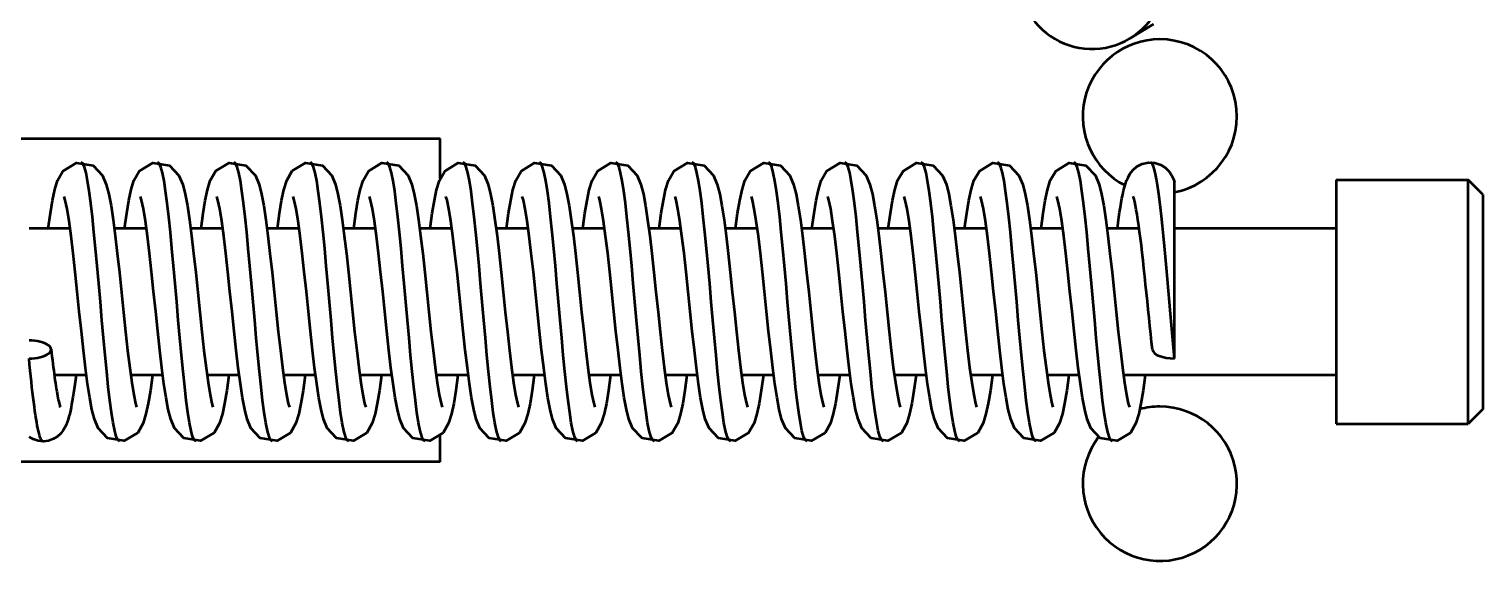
# Model space of a CAD drawing. Header units: millimetres. Extents: x 4915 to 15267, y 4787 to 10268.
# Drawn here: x 6015.1 to 6113.9, y 6679 to 6715.1 of the extents above; entities that cross this region are included whole.
import ezdxf

# ---------------------------------------------------------------- set-up
doc = ezdxf.new("R2010")
doc.units = ezdxf.units.MM
doc.layers.add('外形線', color=7, linetype='Continuous', lineweight=50)

msp = doc.modelspace()

# ---------------------------------------------------------------- linework, layer by layer
at = {"layer": '外形線'}
for p, q in [((6091.532, 6715.449), (6089.933, 6714.483)), ((6006.149, 6707.686), (6043.069, 6707.686)), ((6043.069, 6704.975), (6043.069, 6707.686)), ((6103.937, 6704.874), (6103.937, 6688.31)), ((6103.937, 6704.874), (6112.917, 6704.874)), ((6112.917, 6688.31), (6112.917, 6704.874)), ((6113.915, 6703.876), (6112.917, 6704.874)), ((6113.915, 6703.876), (6113.915, 6689.308)), ((6017.914, 6701.581), (6015.13, 6701.581)), ((6023.103, 6701.581), (6020.918, 6701.581)), ((6028.292, 6701.581), (6026.107, 6701.581)), ((6033.48, 6701.581), (6031.295, 6701.581)), ((6038.669, 6701.581), (6036.484, 6701.581)), ((6043.858, 6701.581), (6041.673, 6701.581)), ((6049.046, 6701.581), (6046.861, 6701.581)), ((6054.235, 6701.581), (6052.05, 6701.581)), ((6059.424, 6701.581), (6057.239, 6701.581)), ((6064.613, 6701.581), (6062.428, 6701.581)), ((6069.801, 6701.581), (6067.616, 6701.581)), ((6074.99, 6701.581), (6072.805, 6701.581)), ((6080.179, 6701.581), (6077.994, 6701.581)), ((6085.368, 6701.581), (6083.183, 6701.581)), ((6090.556, 6701.581), (6088.371, 6701.581)), ((6103.937, 6701.581), (6092.961, 6701.581)), ((6019.03, 6691.603), (6016.845, 6691.603)), ((6024.218, 6691.603), (6022.033, 6691.603)), ((6029.407, 6691.603), (6027.222, 6691.603)), ((6034.596, 6691.603), (6032.411, 6691.603)), ((6039.785, 6691.603), (6037.6, 6691.603)), ((6044.973, 6691.603), (6042.788, 6691.603)), ((6050.162, 6691.603), (6047.977, 6691.603)), ((6055.351, 6691.603), (6053.166, 6691.603)), ((6060.54, 6691.603), (6058.355, 6691.603)), ((6065.728, 6691.603), (6063.543, 6691.603)), ((6070.917, 6691.603), (6068.732, 6691.603)), ((6076.106, 6691.603), (6073.921, 6691.603)), ((6081.294, 6691.603), (6079.109, 6691.603)), ((6086.483, 6691.603), (6084.298, 6691.603)), ((6103.937, 6691.603), (6089.487, 6691.603)), ((6113.915, 6689.308), (6112.917, 6688.31)), ((6103.937, 6688.31), (6112.917, 6688.31)), ((6043.069, 6685.733), (6043.069, 6687.505)), ((6043.069, 6685.733), (6006.149, 6685.733))]:
    msp.add_line(p, q, dxfattribs=at).dxf.unprotected_set("ltscale", 0)
for points in [[(6016.435, 6701.581), (6016.578, 6702.608), (6016.722, 6703.484), (6016.877, 6704.212), (6017.065, 6704.833), (6017.434, 6705.477), (6018.345, 6706.036), (6019.488, 6705.846), (6020.126, 6705.175), (6020.379, 6704.565), (6020.546, 6703.907), (6020.697, 6703.106), (6020.84, 6702.16), (6020.982, 6701.074), (6021.123, 6699.866), (6021.264, 6698.577), (6021.404, 6697.233), (6021.545, 6695.879), (6021.685, 6694.546), (6021.825, 6693.282), (6021.965, 6692.12), (6022.104, 6691.105), (6022.24, 6690.274), (6022.364, 6689.684), (6022.437, 6689.437)], [(6021.271, 6687.115), (6021.163, 6687.197), (6021.055, 6687.437), (6020.947, 6687.835), (6020.839, 6688.384), (6020.73, 6689.074), (6020.622, 6689.891), (6020.514, 6690.822), (6020.406, 6691.853), (6020.298, 6692.966), (6020.19, 6694.14), (6020.082, 6695.355), (6019.974, 6696.592), (6019.866, 6697.829), (6019.758, 6699.045), (6019.649, 6700.22), (6019.541, 6701.331), (6019.433, 6702.361), (6019.325, 6703.293), (6019.217, 6704.112), (6019.109, 6704.801), (6019.001, 6705.348), (6018.893, 6705.746), (6018.785, 6705.989), (6018.677, 6706.071)], [(6021.624, 6701.581), (6021.766, 6702.605), (6021.912, 6703.485), (6022.066, 6704.213), (6022.253, 6704.831), (6022.621, 6705.475), (6023.531, 6706.035), (6024.675, 6705.847), (6025.314, 6705.176), (6025.567, 6704.566), (6025.735, 6703.908), (6025.886, 6703.107), (6026.029, 6702.163), (6026.17, 6701.076), (6026.312, 6699.868), (6026.452, 6698.579), (6026.593, 6697.234), (6026.733, 6695.88), (6026.874, 6694.547), (6027.014, 6693.283), (6027.154, 6692.12), (6027.293, 6691.105), (6027.428, 6690.274), (6027.552, 6689.684), (6027.626, 6689.437)], [(6026.46, 6687.113), (6026.352, 6687.196), (6026.243, 6687.439), (6026.135, 6687.836), (6026.027, 6688.383), (6025.919, 6689.073), (6025.811, 6689.891), (6025.703, 6690.823), (6025.595, 6691.853), (6025.487, 6692.965), (6025.379, 6694.139), (6025.271, 6695.355), (6025.162, 6696.593), (6025.054, 6697.829), (6024.946, 6699.045), (6024.838, 6700.219), (6024.73, 6701.331), (6024.622, 6702.363), (6024.514, 6703.293), (6024.406, 6704.11), (6024.298, 6704.8), (6024.19, 6705.35), (6024.082, 6705.747), (6023.973, 6705.988), (6023.865, 6706.069)], [(6026.813, 6701.581), (6026.955, 6702.605), (6027.1, 6703.485), (6027.248, 6704.207), (6027.44, 6704.829), (6027.813, 6705.479), (6028.724, 6706.037), (6029.868, 6705.845), (6030.504, 6705.173), (6030.757, 6704.563), (6030.924, 6703.907), (6031.073, 6703.114), (6031.216, 6702.171), (6031.358, 6701.081), (6031.499, 6699.878), (6031.64, 6698.587), (6031.78, 6697.245), (6031.921, 6695.888), (6032.061, 6694.557), (6032.202, 6693.29), (6032.342, 6692.13), (6032.481, 6691.111), (6032.616, 6690.279), (6032.741, 6689.684), (6032.814, 6689.437)], [(6031.648, 6687.115), (6031.54, 6687.195), (6031.432, 6687.437), (6031.324, 6687.837), (6031.216, 6688.385), (6031.108, 6689.073), (6031, 6689.89), (6030.892, 6690.823), (6030.784, 6691.854), (6030.676, 6692.965), (6030.567, 6694.139), (6030.459, 6695.355), (6030.351, 6696.592), (6030.243, 6697.83), (6030.135, 6699.045), (6030.027, 6700.219), (6029.919, 6701.33), (6029.811, 6702.362), (6029.703, 6703.295), (6029.595, 6704.111), (6029.486, 6704.799), (6029.378, 6705.348), (6029.27, 6705.748), (6029.162, 6705.99), (6029.054, 6706.069)], [(6032.001, 6701.581), (6032.144, 6702.606), (6032.289, 6703.485), (6032.439, 6704.208), (6032.633, 6704.831), (6033.001, 6705.478), (6033.914, 6706.037), (6035.057, 6705.845), (6035.693, 6705.173), (6035.946, 6704.563), (6036.112, 6703.907), (6036.262, 6703.114), (6036.405, 6702.169), (6036.547, 6701.079), (6036.688, 6699.877), (6036.829, 6698.584), (6036.969, 6697.244), (6037.11, 6695.886), (6037.25, 6694.556), (6037.391, 6693.288), (6037.531, 6692.128), (6037.67, 6691.109), (6037.805, 6690.278), (6037.93, 6689.684), (6038.003, 6689.437)], [(6036.837, 6687.116), (6036.729, 6687.197), (6036.621, 6687.437), (6036.513, 6687.835), (6036.405, 6688.385), (6036.297, 6689.074), (6036.189, 6689.891), (6036.08, 6690.822), (6035.972, 6691.853), (6035.864, 6692.966), (6035.756, 6694.14), (6035.648, 6695.355), (6035.54, 6696.592), (6035.432, 6697.829), (6035.324, 6699.045), (6035.216, 6700.22), (6035.108, 6701.331), (6034.999, 6702.361), (6034.891, 6703.293), (6034.783, 6704.112), (6034.675, 6704.801), (6034.567, 6705.348), (6034.459, 6705.746), (6034.351, 6705.989), (6034.243, 6706.071)], [(6037.19, 6701.581), (6037.332, 6702.607), (6037.478, 6703.485), (6037.629, 6704.209), (6037.822, 6704.832), (6038.189, 6705.477), (6039.104, 6706.037), (6040.247, 6705.844), (6040.882, 6705.172), (6041.135, 6704.563), (6041.301, 6703.907), (6041.45, 6703.113), (6041.594, 6702.169), (6041.736, 6701.079), (6041.877, 6699.876), (6042.018, 6698.584), (6042.158, 6697.243), (6042.299, 6695.885), (6042.439, 6694.556), (6042.58, 6693.288), (6042.719, 6692.128), (6042.858, 6691.109), (6042.994, 6690.278), (6043.119, 6689.684), (6043.192, 6689.437)], [(6042.026, 6687.113), (6041.918, 6687.196), (6041.81, 6687.439), (6041.702, 6687.836), (6041.593, 6688.383), (6041.485, 6689.073), (6041.377, 6689.891), (6041.269, 6690.823), (6041.161, 6691.853), (6041.053, 6692.965), (6040.945, 6694.139), (6040.837, 6695.356), (6040.729, 6696.592), (6040.621, 6697.829), (6040.512, 6699.045), (6040.404, 6700.219), (6040.296, 6701.332), (6040.188, 6702.362), (6040.08, 6703.293), (6039.972, 6704.11), (6039.864, 6704.8), (6039.756, 6705.35), (6039.648, 6705.747), (6039.54, 6705.987), (6039.431, 6706.07)], [(6042.379, 6701.581), (6042.521, 6702.607), (6042.667, 6703.485), (6042.817, 6704.209), (6043.011, 6704.832), (6043.378, 6705.477), (6044.292, 6706.037), (6045.435, 6705.845), (6046.071, 6705.173), (6046.324, 6704.563), (6046.49, 6703.907), (6046.639, 6703.114), (6046.783, 6702.169), (6046.925, 6701.079), (6047.066, 6699.876), (6047.206, 6698.584), (6047.347, 6697.243), (6047.487, 6695.885), (6047.628, 6694.556), (6047.768, 6693.288), (6047.908, 6692.128), (6048.047, 6691.109), (6048.183, 6690.278), (6048.307, 6689.684), (6048.38, 6689.437)], [(6047.215, 6687.115), (6047.106, 6687.194), (6046.998, 6687.437), (6046.89, 6687.837), (6046.782, 6688.385), (6046.674, 6689.072), (6046.566, 6689.89), (6046.458, 6690.823), (6046.35, 6691.854), (6046.242, 6692.965), (6046.134, 6694.139), (6046.026, 6695.355), (6045.917, 6696.592), (6045.809, 6697.83), (6045.701, 6699.045), (6045.593, 6700.219), (6045.485, 6701.33), (6045.377, 6702.362), (6045.269, 6703.295), (6045.161, 6704.111), (6045.053, 6704.799), (6044.945, 6705.348), (6044.836, 6705.748), (6044.728, 6705.989), (6044.62, 6706.069)], [(6047.568, 6701.581), (6047.71, 6702.607), (6047.855, 6703.485), (6048.006, 6704.209), (6048.2, 6704.832), (6048.567, 6705.477), (6049.481, 6706.037), (6050.624, 6705.845), (6051.26, 6705.173), (6051.512, 6704.563), (6051.679, 6703.907), (6051.828, 6703.113), (6051.971, 6702.169), (6052.114, 6701.079), (6052.254, 6699.876), (6052.395, 6698.584), (6052.535, 6697.243), (6052.676, 6695.885), (6052.816, 6694.556), (6052.957, 6693.288), (6053.097, 6692.128), (6053.236, 6691.109), (6053.372, 6690.278), (6053.496, 6689.684), (6053.569, 6689.437)], [(6052.403, 6687.116), (6052.295, 6687.196), (6052.187, 6687.437), (6052.079, 6687.835), (6051.971, 6688.385), (6051.863, 6689.074), (6051.755, 6689.89), (6051.647, 6690.822), (6051.539, 6691.853), (6051.43, 6692.966), (6051.322, 6694.139), (6051.214, 6695.355), (6051.106, 6696.592), (6050.998, 6697.829), (6050.89, 6699.045), (6050.782, 6700.22), (6050.674, 6701.331), (6050.566, 6702.361), (6050.458, 6703.294), (6050.349, 6704.112), (6050.241, 6704.8), (6050.133, 6705.347), (6050.025, 6705.746), (6049.917, 6705.989), (6049.809, 6706.071)], [(6052.756, 6701.581), (6052.899, 6702.607), (6053.044, 6703.485), (6053.195, 6704.209), (6053.388, 6704.832), (6053.756, 6705.477), (6054.669, 6706.037), (6055.813, 6705.845), (6056.449, 6705.173), (6056.701, 6704.563), (6056.867, 6703.907), (6057.017, 6703.113), (6057.16, 6702.169), (6057.302, 6701.079), (6057.443, 6699.876), (6057.584, 6698.584), (6057.724, 6697.243), (6057.865, 6695.885), (6058.005, 6694.556), (6058.146, 6693.288), (6058.285, 6692.128), (6058.424, 6691.109), (6058.56, 6690.278), (6058.685, 6689.684), (6058.758, 6689.437)], [(6057.592, 6687.114), (6057.484, 6687.196), (6057.376, 6687.439), (6057.268, 6687.836), (6057.16, 6688.383), (6057.052, 6689.073), (6056.943, 6689.891), (6056.835, 6690.823), (6056.727, 6691.853), (6056.619, 6692.965), (6056.511, 6694.139), (6056.403, 6695.356), (6056.295, 6696.592), (6056.187, 6697.829), (6056.079, 6699.045), (6055.971, 6700.219), (6055.862, 6701.332), (6055.754, 6702.362), (6055.646, 6703.293), (6055.538, 6704.111), (6055.43, 6704.801), (6055.322, 6705.349), (6055.214, 6705.746), (6055.106, 6705.988), (6054.998, 6706.07)], [(6057.945, 6701.581), (6058.087, 6702.607), (6058.233, 6703.485), (6058.384, 6704.209), (6058.577, 6704.832), (6058.944, 6705.477), (6059.858, 6706.037), (6061.001, 6705.845), (6061.637, 6705.173), (6061.89, 6704.563), (6062.056, 6703.907), (6062.205, 6703.113), (6062.349, 6702.169), (6062.491, 6701.079), (6062.632, 6699.876), (6062.773, 6698.584), (6062.913, 6697.243), (6063.054, 6695.885), (6063.194, 6694.556), (6063.334, 6693.288), (6063.474, 6692.128), (6063.613, 6691.109), (6063.749, 6690.278), (6063.874, 6689.684), (6063.947, 6689.437)], [(6062.781, 6687.114), (6062.673, 6687.194), (6062.565, 6687.438), (6062.456, 6687.837), (6062.348, 6688.385), (6062.24, 6689.072), (6062.132, 6689.89), (6062.024, 6690.823), (6061.916, 6691.854), (6061.808, 6692.965), (6061.7, 6694.139), (6061.592, 6695.355), (6061.484, 6696.592), (6061.375, 6697.83), (6061.267, 6699.045), (6061.159, 6700.218), (6061.051, 6701.331), (6060.943, 6702.362), (6060.835, 6703.295), (6060.727, 6704.111), (6060.619, 6704.799), (6060.511, 6705.348), (6060.403, 6705.748), (6060.295, 6705.989), (6060.186, 6706.069)], [(6063.134, 6701.581), (6063.276, 6702.607), (6063.421, 6703.485), (6063.573, 6704.209), (6063.766, 6704.832), (6064.133, 6705.477), (6065.047, 6706.037), (6066.19, 6705.845), (6066.826, 6705.173), (6067.079, 6704.563), (6067.245, 6703.907), (6067.394, 6703.113), (6067.538, 6702.169), (6067.68, 6701.079), (6067.821, 6699.876), (6067.961, 6698.584), (6068.102, 6697.243), (6068.242, 6695.885), (6068.383, 6694.556), (6068.523, 6693.288), (6068.663, 6692.128), (6068.802, 6691.109), (6068.938, 6690.278), (6069.062, 6689.684), (6069.135, 6689.437)], [(6067.969, 6687.116), (6067.861, 6687.196), (6067.753, 6687.436), (6067.645, 6687.836), (6067.537, 6688.385), (6067.429, 6689.074), (6067.321, 6689.89), (6067.213, 6690.822), (6067.105, 6691.854), (6066.997, 6692.966), (6066.889, 6694.139), (6066.78, 6695.355), (6066.672, 6696.592), (6066.564, 6697.829), (6066.456, 6699.046), (6066.348, 6700.219), (6066.24, 6701.33), (6066.132, 6702.361), (6066.024, 6703.294), (6065.916, 6704.112), (6065.808, 6704.8), (6065.699, 6705.347), (6065.591, 6705.746), (6065.483, 6705.99), (6065.375, 6706.07)], [(6068.323, 6701.581), (6068.465, 6702.607), (6068.61, 6703.485), (6068.761, 6704.209), (6068.954, 6704.832), (6069.322, 6705.477), (6070.236, 6706.037), (6071.379, 6705.845), (6072.015, 6705.173), (6072.267, 6704.563), (6072.434, 6703.907), (6072.583, 6703.113), (6072.726, 6702.169), (6072.868, 6701.079), (6073.009, 6699.876), (6073.15, 6698.584), (6073.29, 6697.243), (6073.431, 6695.885), (6073.571, 6694.556), (6073.712, 6693.288), (6073.852, 6692.128), (6073.991, 6691.109), (6074.127, 6690.278), (6074.251, 6689.684), (6074.324, 6689.437)], [(6073.158, 6687.114), (6073.05, 6687.197), (6072.942, 6687.438), (6072.834, 6687.835), (6072.726, 6688.383), (6072.618, 6689.074), (6072.51, 6689.891), (6072.402, 6690.823), (6072.293, 6691.853), (6072.185, 6692.965), (6072.077, 6694.14), (6071.969, 6695.355), (6071.861, 6696.592), (6071.753, 6697.829), (6071.645, 6699.045), (6071.537, 6700.219), (6071.429, 6701.332), (6071.321, 6702.362), (6071.212, 6703.293), (6071.104, 6704.111), (6070.996, 6704.801), (6070.888, 6705.349), (6070.78, 6705.746), (6070.672, 6705.988), (6070.564, 6706.07)], [(6073.511, 6701.581), (6073.654, 6702.607), (6073.799, 6703.485), (6073.95, 6704.209), (6074.143, 6704.832), (6074.511, 6705.477), (6075.424, 6706.037), (6076.568, 6705.845), (6077.203, 6705.173), (6077.456, 6704.563), (6077.622, 6703.907), (6077.772, 6703.113), (6077.915, 6702.169), (6078.057, 6701.079), (6078.198, 6699.876), (6078.339, 6698.584), (6078.479, 6697.243), (6078.62, 6695.885), (6078.76, 6694.556), (6078.901, 6693.288), (6079.04, 6692.128), (6079.179, 6691.109), (6079.315, 6690.278), (6079.44, 6689.684), (6079.513, 6689.437)], [(6078.347, 6687.114), (6078.239, 6687.195), (6078.131, 6687.438), (6078.023, 6687.837), (6077.915, 6688.384), (6077.806, 6689.072), (6077.698, 6689.89), (6077.59, 6690.823), (6077.482, 6691.854), (6077.374, 6692.965), (6077.266, 6694.139), (6077.158, 6695.355), (6077.05, 6696.593), (6076.942, 6697.83), (6076.834, 6699.045), (6076.725, 6700.218), (6076.617, 6701.331), (6076.509, 6702.363), (6076.401, 6703.294), (6076.293, 6704.11), (6076.185, 6704.799), (6076.077, 6705.349), (6075.969, 6705.748), (6075.861, 6705.988), (6075.753, 6706.069)], [(6078.7, 6701.581), (6078.842, 6702.607), (6078.988, 6703.485), (6079.139, 6704.209), (6079.332, 6704.832), (6079.699, 6705.477), (6080.613, 6706.037), (6081.756, 6705.845), (6082.392, 6705.173), (6082.645, 6704.563), (6082.811, 6703.907), (6082.96, 6703.113), (6083.104, 6702.169), (6083.246, 6701.079), (6083.387, 6699.876), (6083.527, 6698.584), (6083.668, 6697.243), (6083.809, 6695.885), (6083.949, 6694.556), (6084.089, 6693.288), (6084.229, 6692.128), (6084.368, 6691.109), (6084.504, 6690.278), (6084.628, 6689.684), (6084.702, 6689.437)], [(6083.536, 6687.116), (6083.428, 6687.196), (6083.319, 6687.436), (6083.211, 6687.836), (6083.103, 6688.385), (6082.995, 6689.074), (6082.887, 6689.89), (6082.779, 6690.822), (6082.671, 6691.854), (6082.563, 6692.966), (6082.455, 6694.139), (6082.347, 6695.355), (6082.238, 6696.592), (6082.13, 6697.829), (6082.022, 6699.046), (6081.914, 6700.219), (6081.806, 6701.33), (6081.698, 6702.361), (6081.59, 6703.294), (6081.482, 6704.112), (6081.374, 6704.8), (6081.266, 6705.347), (6081.158, 6705.747), (6081.049, 6705.99), (6080.941, 6706.07)], [(6083.889, 6701.581), (6084.031, 6702.607), (6084.176, 6703.485), (6084.327, 6704.209), (6084.521, 6704.832), (6084.888, 6705.477), (6085.802, 6706.037), (6086.945, 6705.845), (6087.581, 6705.173), (6087.833, 6704.563), (6088, 6703.907), (6088.149, 6703.113), (6088.292, 6702.169), (6088.435, 6701.079), (6088.575, 6699.876), (6088.716, 6698.584), (6088.857, 6697.243), (6088.997, 6695.885), (6089.138, 6694.556), (6089.278, 6693.288), (6089.418, 6692.128), (6089.557, 6691.109), (6089.693, 6690.278), (6089.817, 6689.684), (6089.89, 6689.437)], [(6088.724, 6687.115), (6088.616, 6687.197), (6088.508, 6687.438), (6088.4, 6687.835), (6088.292, 6688.384), (6088.184, 6689.074), (6088.076, 6689.891), (6087.968, 6690.822), (6087.86, 6691.853), (6087.752, 6692.965), (6087.643, 6694.14), (6087.535, 6695.355), (6087.427, 6696.592), (6087.319, 6697.829), (6087.211, 6699.045), (6087.103, 6700.219), (6086.995, 6701.332), (6086.887, 6702.361), (6086.779, 6703.293), (6086.671, 6704.111), (6086.562, 6704.801), (6086.454, 6705.349), (6086.346, 6705.746), (6086.238, 6705.988), (6086.13, 6706.071)], [(6089.077, 6701.581), (6089.129, 6701.968), (6089.18, 6702.338), (6089.232, 6702.69), (6089.285, 6703.021), (6089.338, 6703.333), (6089.39, 6703.622), (6089.444, 6703.891), (6089.5, 6704.142), (6089.561, 6704.379), (6089.629, 6704.606), (6089.706, 6704.824), (6089.8, 6705.046), (6089.931, 6705.28), (6090.122, 6705.53), (6090.399, 6705.776), (6090.762, 6705.969), (6091.182, 6706.065), (6091.617, 6706.043), (6092.021, 6705.906), (6092.353, 6705.687), (6092.595, 6705.435), (6092.76, 6705.19), (6092.874, 6704.963), (6092.961, 6704.745)], [(6092.961, 6692.75), (6092.892, 6693.48), (6092.824, 6694.232), (6092.755, 6695), (6092.687, 6695.779), (6092.619, 6696.563), (6092.55, 6697.347), (6092.482, 6698.126), (6092.413, 6698.894), (6092.345, 6699.647), (6092.277, 6700.378), (6092.208, 6701.085), (6092.14, 6701.76), (6092.071, 6702.401), (6092.003, 6703), (6091.934, 6703.555), (6091.866, 6704.063), (6091.798, 6704.519), (6091.729, 6704.923), (6091.661, 6705.269), (6091.592, 6705.555), (6091.524, 6705.779), (6091.456, 6705.94), (6091.387, 6706.036), (6091.319, 6706.069)], [(6092.961, 6692.75), (6092.961, 6693.397), (6092.961, 6694.061), (6092.961, 6694.74), (6092.961, 6695.429), (6092.961, 6696.124), (6092.961, 6696.82), (6092.961, 6697.513), (6092.961, 6698.2), (6092.961, 6698.877), (6092.961, 6699.536), (6092.961, 6700.176), (6092.961, 6700.792), (6092.961, 6701.382), (6092.961, 6701.94), (6092.961, 6702.46), (6092.961, 6702.94), (6092.961, 6703.375), (6092.961, 6703.761), (6092.961, 6704.081), (6092.961, 6704.333), (6092.961, 6704.521), (6092.961, 6704.649), (6092.961, 6704.722), (6092.961, 6704.745)], [(6023.512, 6691.603), (6023.37, 6690.578), (6023.225, 6689.699), (6023.074, 6688.975), (6022.88, 6688.352), (6022.513, 6687.707), (6021.599, 6687.147), (6020.456, 6687.34), (6019.82, 6688.012), (6019.568, 6688.622), (6019.401, 6689.278), (6019.252, 6690.071), (6019.109, 6691.015), (6018.966, 6692.106), (6018.826, 6693.308), (6018.685, 6694.6), (6018.544, 6695.941), (6018.404, 6697.299), (6018.263, 6698.628), (6018.123, 6699.896), (6017.983, 6701.056), (6017.844, 6702.075), (6017.708, 6702.907), (6017.584, 6703.501), (6017.511, 6703.748)], [(6028.701, 6691.603), (6028.559, 6690.578), (6028.413, 6689.699), (6028.262, 6688.975), (6028.069, 6688.352), (6027.702, 6687.707), (6026.788, 6687.147), (6025.645, 6687.34), (6025.009, 6688.012), (6024.756, 6688.622), (6024.59, 6689.278), (6024.441, 6690.071), (6024.297, 6691.015), (6024.155, 6692.106), (6024.014, 6693.308), (6023.874, 6694.6), (6023.733, 6695.941), (6023.592, 6697.299), (6023.452, 6698.628), (6023.312, 6699.896), (6023.172, 6701.056), (6023.033, 6702.075), (6022.897, 6702.907), (6022.773, 6703.501), (6022.699, 6703.748)], [(6033.89, 6691.603), (6033.747, 6690.578), (6033.602, 6689.699), (6033.451, 6688.975), (6033.258, 6688.352), (6032.89, 6687.707), (6031.977, 6687.147), (6030.833, 6687.34), (6030.198, 6688.012), (6029.945, 6688.622), (6029.779, 6689.278), (6029.629, 6690.071), (6029.486, 6691.015), (6029.344, 6692.106), (6029.203, 6693.308), (6029.062, 6694.6), (6028.922, 6695.941), (6028.781, 6697.299), (6028.641, 6698.628), (6028.5, 6699.896), (6028.361, 6701.056), (6028.222, 6702.075), (6028.086, 6702.907), (6027.961, 6703.501), (6027.888, 6703.748)], [(6039.078, 6691.603), (6038.936, 6690.578), (6038.791, 6689.699), (6038.64, 6688.975), (6038.447, 6688.352), (6038.079, 6687.707), (6037.165, 6687.147), (6036.022, 6687.34), (6035.386, 6688.012), (6035.134, 6688.622), (6034.967, 6689.278), (6034.818, 6690.071), (6034.675, 6691.015), (6034.533, 6692.106), (6034.392, 6693.308), (6034.251, 6694.6), (6034.111, 6695.941), (6033.97, 6697.299), (6033.83, 6698.628), (6033.689, 6699.896), (6033.549, 6701.056), (6033.41, 6702.075), (6033.274, 6702.907), (6033.15, 6703.501), (6033.077, 6703.748)], [(6044.267, 6691.603), (6044.125, 6690.578), (6043.98, 6689.699), (6043.828, 6688.975), (6043.635, 6688.352), (6043.268, 6687.707), (6042.354, 6687.147), (6041.211, 6687.34), (6040.575, 6688.012), (6040.322, 6688.622), (6040.156, 6689.278), (6040.007, 6690.071), (6039.863, 6691.015), (6039.721, 6692.106), (6039.58, 6693.308), (6039.44, 6694.6), (6039.299, 6695.941), (6039.159, 6697.299), (6039.018, 6698.628), (6038.878, 6699.896), (6038.738, 6701.056), (6038.599, 6702.075), (6038.463, 6702.907), (6038.339, 6703.501), (6038.266, 6703.748)], [(6049.456, 6691.603), (6049.314, 6690.578), (6049.168, 6689.699), (6049.017, 6688.975), (6048.824, 6688.352), (6048.457, 6687.707), (6047.543, 6687.147), (6046.4, 6687.34), (6045.764, 6688.012), (6045.511, 6688.622), (6045.345, 6689.278), (6045.196, 6690.071), (6045.052, 6691.015), (6044.91, 6692.106), (6044.769, 6693.308), (6044.628, 6694.6), (6044.488, 6695.941), (6044.347, 6697.299), (6044.207, 6698.628), (6044.067, 6699.896), (6043.927, 6701.056), (6043.788, 6702.075), (6043.652, 6702.907), (6043.527, 6703.501), (6043.454, 6703.748)], [(6054.645, 6691.603), (6054.502, 6690.578), (6054.357, 6689.699), (6054.206, 6688.975), (6054.013, 6688.352), (6053.645, 6687.707), (6052.731, 6687.147), (6051.588, 6687.34), (6050.952, 6688.012), (6050.7, 6688.622), (6050.534, 6689.278), (6050.384, 6690.071), (6050.241, 6691.015), (6050.099, 6692.106), (6049.958, 6693.308), (6049.817, 6694.6), (6049.677, 6695.941), (6049.536, 6697.299), (6049.396, 6698.628), (6049.255, 6699.896), (6049.116, 6701.056), (6048.977, 6702.075), (6048.841, 6702.907), (6048.716, 6703.501), (6048.643, 6703.748)], [(6059.833, 6691.603), (6059.691, 6690.578), (6059.546, 6689.699), (6059.395, 6688.975), (6059.201, 6688.352), (6058.834, 6687.707), (6057.92, 6687.147), (6056.777, 6687.34), (6056.141, 6688.012), (6055.889, 6688.622), (6055.722, 6689.278), (6055.573, 6690.071), (6055.43, 6691.015), (6055.287, 6692.106), (6055.147, 6693.308), (6055.006, 6694.6), (6054.865, 6695.941), (6054.725, 6697.299), (6054.585, 6698.628), (6054.444, 6699.896), (6054.304, 6701.056), (6054.165, 6702.075), (6054.029, 6702.907), (6053.905, 6703.501), (6053.832, 6703.748)], [(6065.022, 6691.603), (6064.88, 6690.578), (6064.735, 6689.699), (6064.583, 6688.975), (6064.39, 6688.352), (6064.023, 6687.707), (6063.109, 6687.147), (6061.966, 6687.34), (6061.33, 6688.012), (6061.077, 6688.622), (6060.911, 6689.278), (6060.762, 6690.071), (6060.618, 6691.015), (6060.476, 6692.106), (6060.335, 6693.308), (6060.195, 6694.6), (6060.054, 6695.941), (6059.914, 6697.299), (6059.773, 6698.628), (6059.633, 6699.896), (6059.493, 6701.056), (6059.354, 6702.075), (6059.218, 6702.907), (6059.094, 6703.501), (6059.021, 6703.748)], [(6070.211, 6691.603), (6070.069, 6690.578), (6069.923, 6689.699), (6069.772, 6688.975), (6069.579, 6688.352), (6069.212, 6687.707), (6068.298, 6687.147), (6067.154, 6687.34), (6066.519, 6688.012), (6066.266, 6688.622), (6066.1, 6689.278), (6065.951, 6690.071), (6065.807, 6691.015), (6065.665, 6692.106), (6065.524, 6693.308), (6065.383, 6694.6), (6065.243, 6695.941), (6065.102, 6697.299), (6064.962, 6698.628), (6064.821, 6699.896), (6064.682, 6701.056), (6064.543, 6702.075), (6064.407, 6702.907), (6064.282, 6703.501), (6064.209, 6703.748)], [(6075.4, 6691.603), (6075.257, 6690.578), (6075.112, 6689.699), (6074.961, 6688.975), (6074.768, 6688.352), (6074.4, 6687.707), (6073.486, 6687.147), (6072.343, 6687.34), (6071.707, 6688.012), (6071.455, 6688.622), (6071.288, 6689.278), (6071.139, 6690.071), (6070.996, 6691.015), (6070.854, 6692.106), (6070.713, 6693.308), (6070.572, 6694.6), (6070.432, 6695.941), (6070.291, 6697.299), (6070.151, 6698.628), (6070.01, 6699.896), (6069.87, 6701.056), (6069.731, 6702.075), (6069.596, 6702.907), (6069.471, 6703.501), (6069.398, 6703.748)], [(6080.588, 6691.603), (6080.446, 6690.578), (6080.301, 6689.699), (6080.149, 6688.975), (6079.956, 6688.352), (6079.589, 6687.707), (6078.675, 6687.147), (6077.532, 6687.34), (6076.896, 6688.012), (6076.644, 6688.622), (6076.477, 6689.278), (6076.328, 6690.071), (6076.185, 6691.015), (6076.042, 6692.106), (6075.902, 6693.308), (6075.761, 6694.6), (6075.62, 6695.941), (6075.48, 6697.299), (6075.339, 6698.628), (6075.199, 6699.896), (6075.059, 6701.056), (6074.92, 6702.075), (6074.784, 6702.907), (6074.66, 6703.501), (6074.587, 6703.748)], [(6085.777, 6691.603), (6085.635, 6690.578), (6085.489, 6689.699), (6085.338, 6688.976), (6085.145, 6688.352), (6084.778, 6687.707), (6083.864, 6687.148), (6082.721, 6687.34), (6082.085, 6688.012), (6081.832, 6688.622), (6081.666, 6689.277), (6081.517, 6690.071), (6081.373, 6691.015), (6081.231, 6692.106), (6081.09, 6693.308), (6080.95, 6694.6), (6080.809, 6695.941), (6080.668, 6697.299), (6080.528, 6698.628), (6080.388, 6699.896), (6080.248, 6701.056), (6080.109, 6702.075), (6079.973, 6702.907), (6079.849, 6703.501), (6079.775, 6703.748)], [(6090.966, 6691.603), (6090.823, 6690.578), (6090.678, 6689.699), (6090.527, 6688.975), (6090.334, 6688.352), (6089.966, 6687.707), (6089.052, 6687.147), (6087.909, 6687.34), (6087.273, 6688.012), (6087.021, 6688.622), (6086.855, 6689.278), (6086.705, 6690.071), (6086.562, 6691.015), (6086.42, 6692.106), (6086.279, 6693.308), (6086.138, 6694.6), (6085.998, 6695.941), (6085.857, 6697.299), (6085.717, 6698.628), (6085.576, 6699.896), (6085.437, 6701.056), (6085.298, 6702.075), (6085.162, 6702.906), (6085.037, 6703.501), (6084.964, 6703.748)], [(6091.465, 6693.329), (6091.407, 6693.857), (6091.348, 6694.399), (6091.29, 6694.952), (6091.231, 6695.512), (6091.173, 6696.074), (6091.114, 6696.638), (6091.056, 6697.204), (6090.997, 6697.765), (6090.939, 6698.319), (6090.88, 6698.861), (6090.822, 6699.393), (6090.763, 6699.91), (6090.705, 6700.409), (6090.647, 6700.885), (6090.589, 6701.337), (6090.531, 6701.764), (6090.473, 6702.161), (6090.417, 6702.525), (6090.361, 6702.851), (6090.307, 6703.138), (6090.255, 6703.38), (6090.208, 6703.57), (6090.17, 6703.699), (6090.153, 6703.748)], [(6016.082, 6687.115), (6016.043, 6687.126), (6016.003, 6687.158), (6015.963, 6687.212), (6015.923, 6687.288), (6015.884, 6687.386), (6015.844, 6687.505), (6015.804, 6687.646), (6015.765, 6687.807), (6015.725, 6687.988), (6015.685, 6688.189), (6015.646, 6688.409), (6015.606, 6688.648), (6015.566, 6688.905), (6015.527, 6689.18), (6015.487, 6689.472), (6015.447, 6689.78), (6015.408, 6690.105), (6015.368, 6690.444), (6015.328, 6690.798), (6015.288, 6691.166), (6015.249, 6691.546), (6015.209, 6691.937), (6015.169, 6692.339), (6015.13, 6692.751)], [(6016.625, 6693.384), (6016.654, 6693.127), (6016.684, 6692.875), (6016.714, 6692.627), (6016.743, 6692.385), (6016.773, 6692.148), (6016.803, 6691.919), (6016.832, 6691.696), (6016.862, 6691.481), (6016.891, 6691.273), (6016.92, 6691.074), (6016.949, 6690.882), (6016.978, 6690.699), (6017.007, 6690.525), (6017.035, 6690.361), (6017.063, 6690.208), (6017.091, 6690.065), (6017.117, 6689.934), (6017.143, 6689.816), (6017.168, 6689.711), (6017.192, 6689.619), (6017.213, 6689.544), (6017.23, 6689.487), (6017.243, 6689.45), (6017.248, 6689.437)], [(6018.324, 6691.603), (6018.281, 6691.284), (6018.239, 6690.976), (6018.197, 6690.68), (6018.154, 6690.397), (6018.111, 6690.128), (6018.067, 6689.872), (6018.023, 6689.632), (6017.98, 6689.405), (6017.935, 6689.192), (6017.888, 6688.989), (6017.837, 6688.795), (6017.782, 6688.609), (6017.72, 6688.428), (6017.65, 6688.248), (6017.563, 6688.062), (6017.445, 6687.867), (6017.284, 6687.661), (6017.065, 6687.455), (6016.786, 6687.279), (6016.458, 6687.158), (6016.103, 6687.113), (6015.747, 6687.149), (6015.415, 6687.261), (6015.13, 6687.432)]]:
    msp.add_lwpolyline(points, dxfattribs=at).dxf.unprotected_set("ltscale", 0)
for centre, radius, start, end in [((6087.354, 6718.754), 4.989, 211.1301, 46.69613), ((6091.963, 6709.182), 5.239, 90, 243.16702), ((6091.963, 6709.182), 5.239, 280.98058, 90), ((6091.963, 6684.237), 5.239, 142.66731, 90), ((6091.963, 6684.237), 5.239, 90, 105.08401)]:
    msp.add_arc(centre, radius, start, end, dxfattribs=at).dxf.unprotected_set("ltscale", 0)
for centre, major_axis, start_param, end_param in [((6015.13, 6693.356), (1.497, 0), 4.712389, 7.853982), ((6092.961, 6693.356), (-1.497, 0), 0.045454, 1.570796)]:
    msp.add_ellipse(centre, major_axis=major_axis, ratio=0.405365, start_param=start_param, end_param=end_param, dxfattribs=at).dxf.unprotected_set("ltscale", 0)

doc.saveas('drawing.dxf')
